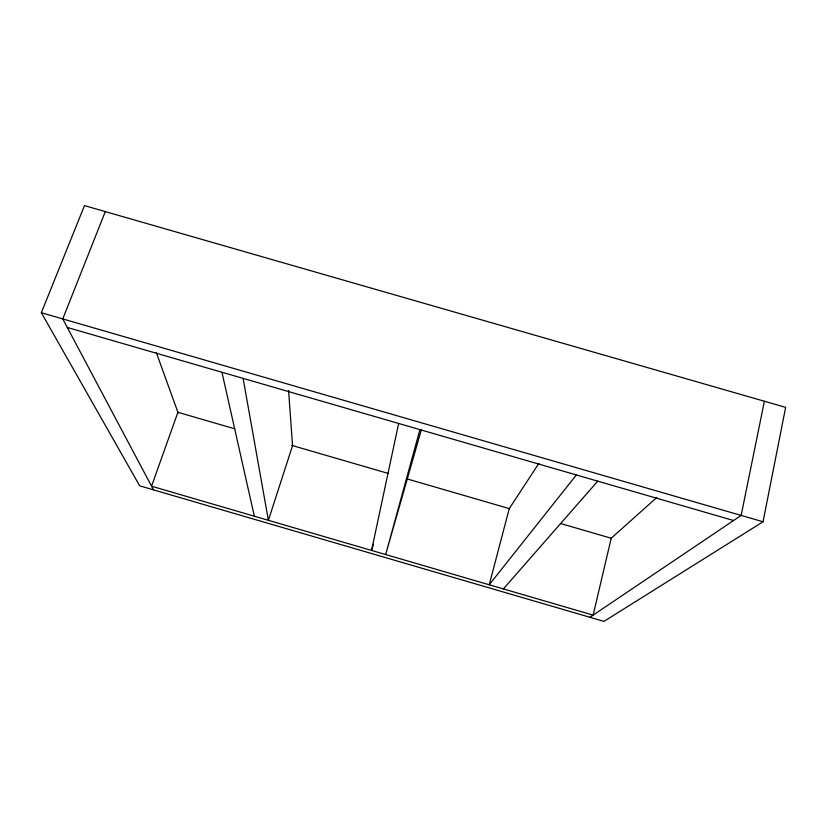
<?xml version="1.0" encoding="UTF-8"?>
<svg xmlns="http://www.w3.org/2000/svg" width="827" height="827" viewBox="0 0 827 827"><rect width="100%" height="100%" fill="white"/><g stroke="black" fill="none" stroke-linecap="round" stroke-linejoin="round"><path stroke-width="1.24" d="M763.042 521.765L785.65 407.36L84.488 205.613L41.35 312.72L139.67 485.821L603.948 621.387L763.042 521.765L41.35 312.72M764.386 401.24L741.147 515.417L589.92 617.283M398.645 423.465L371.561 550.431L373.39 544.259M419.92 429.627L385.661 554.545L421.439 429.492M105.298 211.598L62.759 318.922L153.502 489.853M538.904 463.337L509.267 508.605L489.222 584.782L576.357 474.956M503.374 588.917L597.745 481.159M610.739 538.666L656.834 497.44M67.287 327.44L733.58 520.514M234.858 428.851L177.908 412.301L151.558 486.204L593.135 615.123L611.225 538.232L560.468 523.481M291.807 445.402L388.38 473.468M406.946 478.864L509.701 508.729M156.241 352.395L178.198 413.087M221.946 372.264L254.344 516.213M243.097 378.384L268.393 520.317L292.562 445.629L288.561 390.396"/></g></svg>
